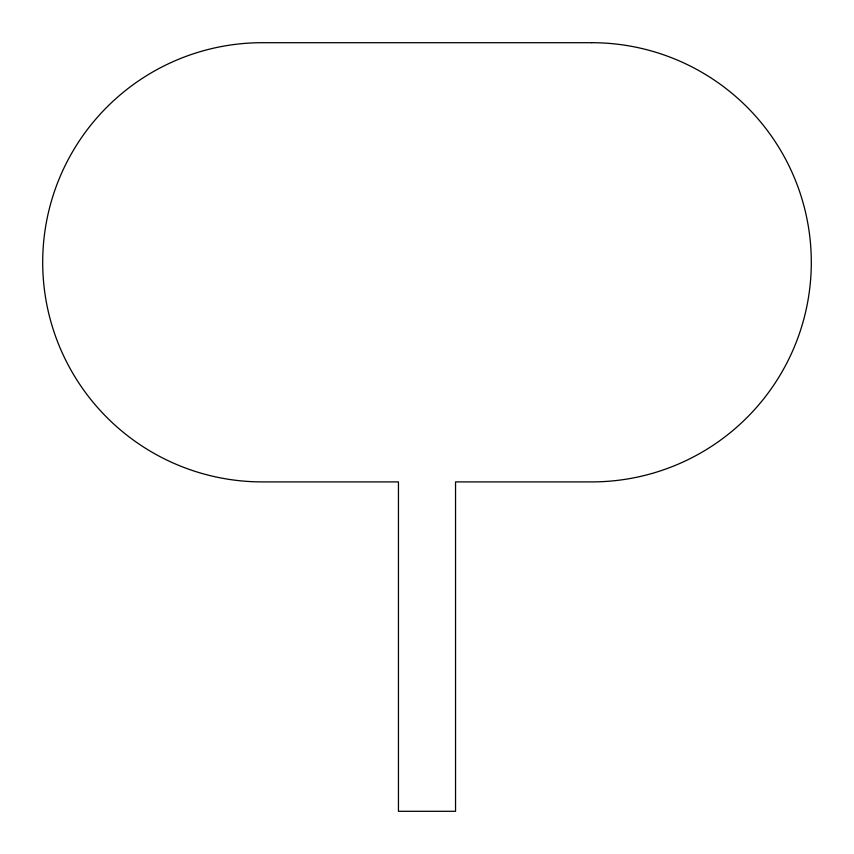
<?xml version="1.0" encoding="UTF-8"?>
<svg xmlns="http://www.w3.org/2000/svg" width="854" height="854" viewBox="0 0 854 854"><rect width="100%" height="100%" fill="white"/><g stroke="black" fill="none" stroke-linecap="round" stroke-linejoin="round"><path stroke-width="1.28" d="M591.705 42.7L262.295 42.7A219.595 219.595 0 0 0 42.7 262.295A219.595 219.595 0 0 0 262.295 481.902L398.455 481.902L398.455 811.3L455.545 811.3L455.545 481.902L591.705 481.902A219.595 219.595 0 0 0 811.3 262.295A219.595 219.595 0 0 0 591.705 42.7"/></g></svg>
